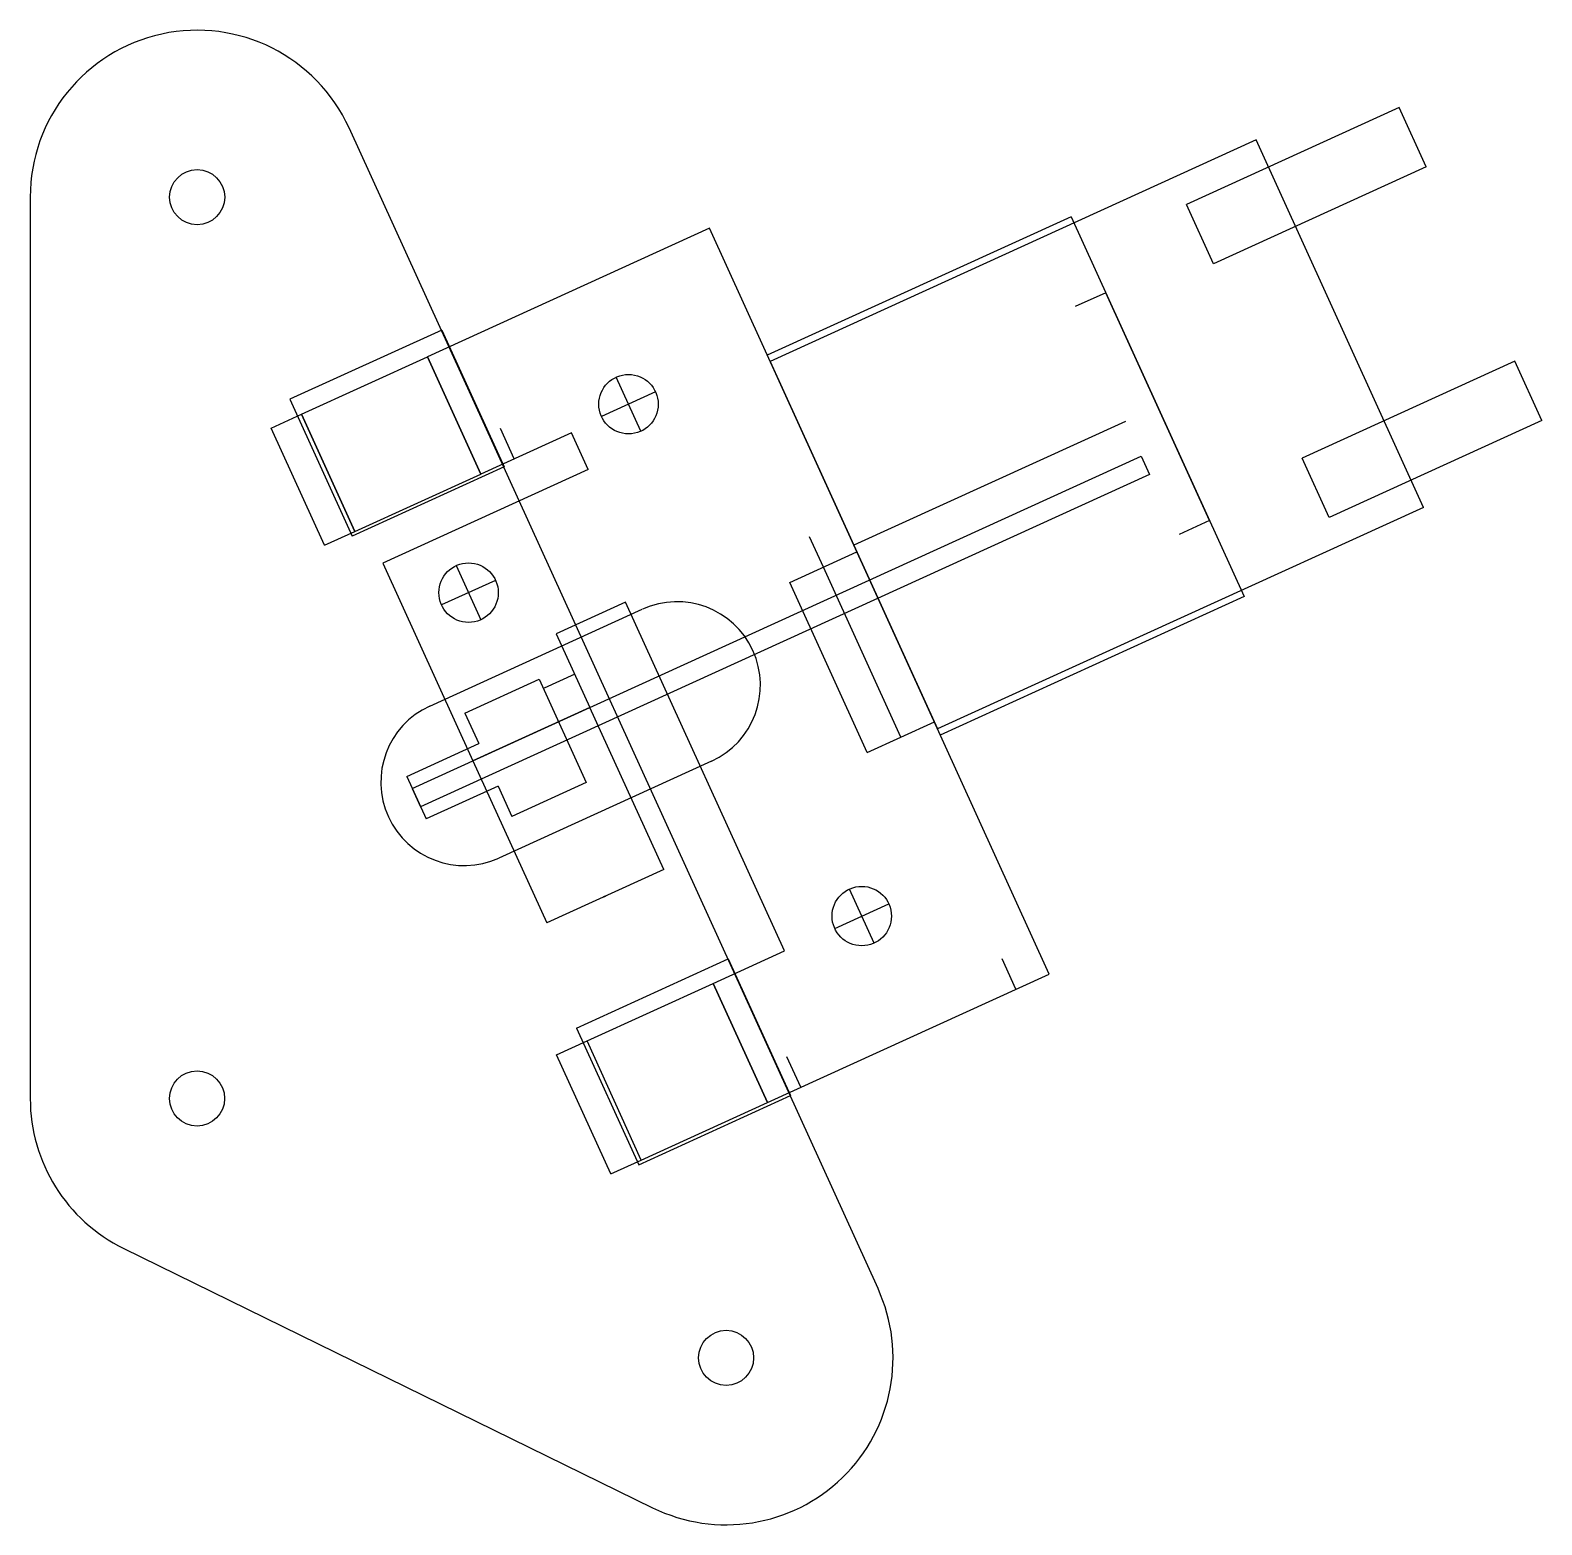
# Model space of a CAD drawing. Header units: inches. Extents: x 0.02 to 4.55, y -0.02 to 4.46.
import ezdxf

# ---------------------------------------------------------------- set-up
doc = ezdxf.new("R2010")
doc.units = ezdxf.units.IN
doc.header["$MEASUREMENT"] = 0
doc.linetypes.add('ACAD_ISO10W100', pattern=[18, 12, -3, 0, -3])
doc.linetypes.add('DOT', pattern=[6.35, 0, -6.35])
for name, color, linetype, lineweight, true_color in [('Bolts', 253, 'Continuous', 25, 0xa0a0a4), ('Center Locations', 253, 'ACAD_ISO10W100', 25, 0xa0a0a4), ('Kicker', 6, 'Continuous', 25, 0xff00ff), ('Leaf Switch', 56, 'Continuous', 25, 0x808000), ('Plastics', 5, 'Continuous', 25, 0x0000ff), ('Plastics ... Solder Lugs', 253, 'Continuous', 25, 0xa0a0a4), ('Playfield Cutout', 1, 'Continuous', 25, 0xff0000), ('Playfield Cutout ... Slingshot', 6, 'Continuous', 25, 0xff00ff), ('Profile', 4, 'Continuous', 25, 0x00ffff), ('Profile ... Hidden Profile', 4, 'DOT', 25, 0x00ffff), ('Reference', 2, 'Continuous', 25, 0xffff00)]:
    doc.layers.add(name, color=color, linetype=linetype, lineweight=lineweight, true_color=true_color)
doc.layers.add('Mount Holes', color=7, linetype='Continuous', lineweight=25)

msp = doc.modelspace()

# ---------------------------------------------------------------- linework, layer by layer
at = {"layer": 'Bolts'}
for p, q in [((0.7419, 3.2658), (0.8329, 3.3073)), ((0.8329, 3.3073), (0.993, 2.9561)), ((0.902, 2.9146), (0.7419, 3.2658)), ((0.902, 2.9146), (0.993, 2.9561)), ((1.3468, 2.2689), (1.6971, 2.4286)), ((1.9182, 1.9436), (1.6971, 2.4286)), ((1.3468, 2.2689), (1.5678, 1.7839)), ((1.9182, 1.9436), (1.5678, 1.7839)), ((1.5974, 1.3886), (1.6884, 1.4301)), ((1.851, 1.0733), (1.6884, 1.4301)), ((1.76, 1.0319), (1.5974, 1.3886)), ((1.76, 1.0319), (1.851, 1.0733))]:
    msp.add_line(p, q, dxfattribs=at)
for p in [(1.7384, 1.8617), (1.7384, 1.8617), (1.743, 1.8637)]:
    msp.add_point(p, dxfattribs=at)
at = {"layer": 'Center Locations'}
for p, q in [((1.8496, 3.2563), (1.7758, 3.4183)), ((1.8937, 3.3742), (1.7317, 3.3004)), ((1.2967, 2.8538), (1.3706, 2.6918)), ((1.4146, 2.8097), (1.2527, 2.7359)), ((2.5484, 1.723), (2.4745, 1.885)), ((2.4305, 1.7671), (2.5924, 1.8409))]:
    msp.add_line(p, q, dxfattribs=at)
at = {"layer": 'Kicker'}
for p, q in [((1.1648, 2.186), (3.3487, 3.1812)), ((3.3487, 3.1812), (3.3736, 3.1266)), ((3.3736, 3.1266), (1.1897, 2.1314)), ((1.1648, 2.186), (1.1897, 2.1314))]:
    msp.add_line(p, q, dxfattribs=at)
at = {"layer": 'Leaf Switch'}
for p, q in [((0.8329, 3.3073), (1.2105, 3.4794)), ((1.2105, 3.4794), (1.3706, 3.1282)), ((0.993, 2.9561), (0.8329, 3.3073)), ((0.993, 2.9561), (1.3706, 3.1282)), ((1.6884, 1.4301), (2.0661, 1.6021)), ((2.0661, 1.6021), (2.2286, 1.2454)), ((1.851, 1.0733), (1.6884, 1.4301)), ((1.851, 1.0733), (2.2286, 1.2454))]:
    msp.add_line(p, q, dxfattribs=at)
at = {"layer": 'Mount Holes'}
for centre in [(1.8127, 3.3373), (1.3336, 2.7728), (2.5114, 1.804)]:
    msp.add_circle(centre, 0.089, dxfattribs=at)
at = {"layer": 'Plastics'}
for p, q in [((3.6926, 4.1292), (2.2366, 3.4657)), ((4.1943, 3.0281), (3.6926, 4.1292)), ((2.2366, 3.4657), (2.7384, 2.3646)), ((4.1943, 3.0281), (2.7384, 2.3646)), ((1.3224, 2.4116), (1.5453, 2.5132)), ((1.5453, 2.5132), (1.6863, 2.2039)), ((1.3224, 2.4116), (1.3639, 2.3207)), ((1.1482, 2.2224), (1.3639, 2.3207)), ((1.1482, 2.2224), (1.2063, 2.095)), ((1.4219, 2.1933), (1.2063, 2.095)), ((1.4219, 2.1933), (1.4634, 2.1023)), ((1.6863, 2.2039), (1.4634, 2.1023))]:
    msp.add_line(p, q, dxfattribs=at)
at = {"layer": 'Plastics ... Solder Lugs'}
for p, q in [((4.1212, 4.2256), (3.4842, 3.9353)), ((4.202, 4.0482), (4.1212, 4.2256)), ((4.202, 4.0482), (3.5651, 3.7579)), ((3.5651, 3.7579), (3.4842, 3.9353)), ((3.5651, 3.7579), (3.5651, 3.7579)), ((4.4674, 3.4658), (3.8305, 3.1755)), ((4.5483, 3.2883), (4.4674, 3.4658)), ((4.5483, 3.2883), (3.9113, 2.9981)), ((3.9113, 2.9981), (3.8305, 3.1755))]:
    msp.add_line(p, q, dxfattribs=at)
at = {"layer": 'Playfield Cutout', "linetype": 'Continuous'}
for p, q in [((1.2533, 3.5593), (0.7983, 3.352)), ((1.2533, 3.5593), (1.4399, 3.1498)), ((0.7983, 3.352), (0.9849, 2.9425)), ((1.4399, 3.1498), (0.9849, 2.9425)), ((1.2171, 2.4329), (1.8541, 2.7232)), ((2.0614, 2.2682), (1.4245, 1.9779)), ((1.6567, 1.4683), (2.1117, 1.6757)), ((2.1117, 1.6757), (2.2983, 1.2662)), ((1.6567, 1.4683), (1.8433, 1.0589)), ((1.8433, 1.0589), (2.2983, 1.2662))]:
    msp.add_line(p, q, dxfattribs=at)
for centre, start, end in [((1.9578, 2.4957), 294.5, 114.5), ((1.3208, 2.2054), 114.5, 294.5)]:
    msp.add_arc(centre, 0.25, start, end, dxfattribs=at)
at = {"layer": 'Playfield Cutout ... Slingshot', "linetype": 'Continuous'}
for p, q in [((2.5601, 0.6881), (0.9756, 4.1649)), ((0.0206, 3.9575), (0.0206, 1.2575)), ((0.3005, 0.8086), (1.885, 0.0318))]:
    msp.add_line(p, q, dxfattribs=at)
at = {"layer": 'Playfield Cutout ... Slingshot'}
for centre in [(0.5206, 3.9575), (0.5203, 1.2576), (2.1051, 0.4807)]:
    msp.add_circle(centre, 0.0825, dxfattribs=at)
at = {"layer": 'Playfield Cutout ... Slingshot', "linetype": 'Continuous'}
for centre, start, end in [((0.5206, 3.9575), 24.5, 180), ((0.5206, 1.2575), 180, 243.8823), ((2.1051, 0.4807), 243.8823, 24.5)]:
    msp.add_arc(centre, 0.5, start, end, dxfattribs=at)
at = {"layer": 'Profile'}
for p, q in [((3.1383, 3.8986), (2.2283, 3.4839)), ((3.1383, 3.8986), (3.6567, 2.7611)), ((2.055, 3.8642), (1.2105, 3.4794)), ((3.0731, 1.6303), (2.055, 3.8642)), ((3.553, 2.9886), (3.242, 3.6711)), ((1.3706, 3.1282), (1.2105, 3.4794)), ((1.6418, 3.2517), (1.3706, 3.1282)), ((1.692, 3.1416), (1.6418, 3.2517)), ((1.692, 3.1416), (1.0768, 2.8613)), ((1.0768, 2.8613), (1.3468, 2.2689)), ((2.2955, 2.8035), (2.4966, 2.8951)), ((2.6288, 2.3399), (2.3965, 2.8495)), ((2.5278, 2.2939), (2.2955, 2.8035)), ((1.8038, 2.7442), (1.5964, 2.6497)), ((2.2799, 1.6996), (1.8038, 2.7442)), ((3.6567, 2.7611), (2.7467, 2.3464)), ((1.5964, 2.6497), (1.6971, 2.4286)), ((1.6971, 2.4286), (1.3468, 2.2689)), ((2.5278, 2.2939), (2.7289, 2.3855)), ((2.0661, 1.6021), (2.2799, 1.6996)), ((2.2286, 1.2454), (3.0731, 1.6303)), ((2.2286, 1.2454), (2.0661, 1.6021))]:
    msp.add_line(p, q, dxfattribs=at)
at = {"layer": 'Profile ... Hidden Profile'}
for p, q in [((2.3965, 2.8495), (1.9549, 3.8186)), ((3.242, 3.6711), (2.332, 3.2564)), ((1.4707, 3.1738), (1.3106, 3.525)), ((3.553, 2.9886), (2.643, 2.5739)), ((1.6515, 2.5287), (1.3012, 2.369)), ((2.973, 1.5847), (2.6288, 2.3399)), ((2.3287, 1.2911), (2.1662, 1.6478))]:
    msp.add_line(p, q, dxfattribs=at)
at = {"layer": 'Reference'}
msp.add_line((3.301, 3.2859), (2.4875, 2.9151), dxfattribs=at)

doc.saveas('drawing.dxf')
